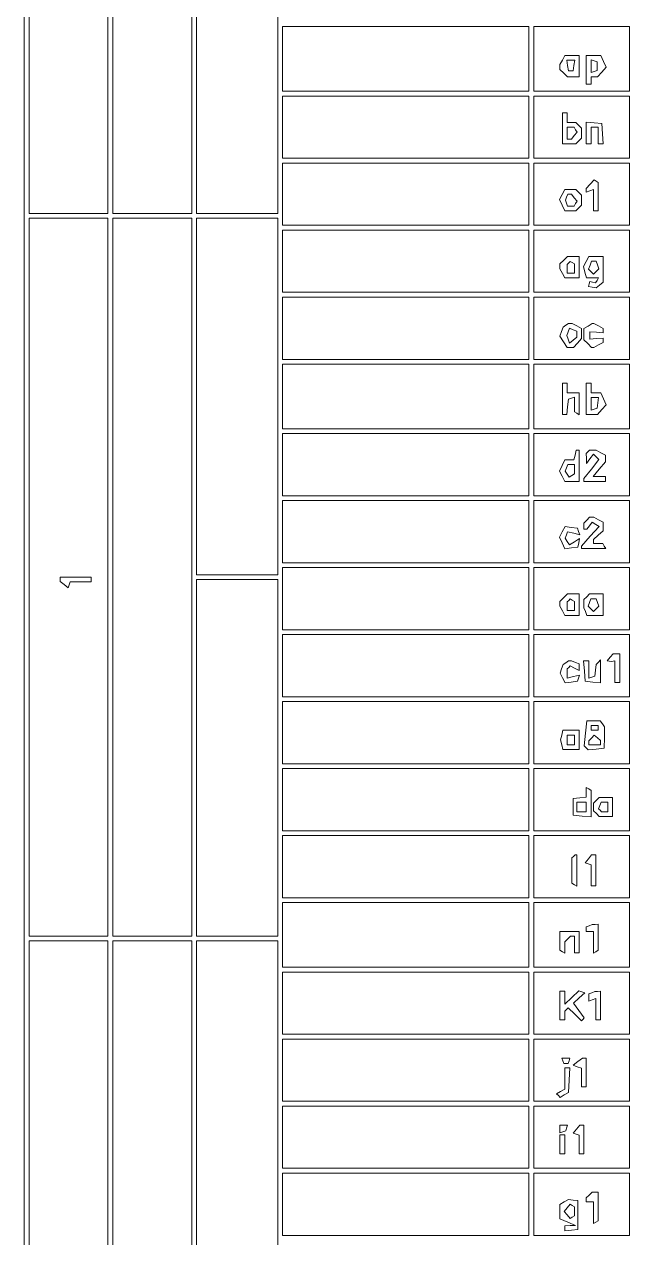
# Paper-space layout 'AN-06-DGE-026' of a CAD drawing. Header units: metres, sheet in millimetres. Extents: x 12 to 193, y 4 to 291.
# Drawn here: x 29.6 to 61.3, y 65.1 to 128.6 of the extents above; entities that cross this region are included whole.
import ezdxf

# ---------------------------------------------------------------- set-up
doc = ezdxf.new("R2010")
doc.units = ezdxf.units.M
doc.layers.add('DGE_CONTORNOS', color=7, linetype='Continuous', lineweight=0)
doc.layers.add('DGE_DATOS', color=7, linetype='Continuous', lineweight=0)

# ---------------------------------------------------------------- blocks, each defined once
blk = doc.blocks.new('LP_REF_DGE_MT_026')
at = {"layer": 'DGE_CONTORNOS'}
for points in [[(29.55, 147.493), (29.55, 25.344), (111.148, 25.344), (192.746, 25.344), (192.746, 147.493), (192.746, 269.642), (111.148, 269.642), (29.55, 269.642)], [(33.931, 137.481), (33.931, 118.708), (31.866, 118.708), (29.801, 118.708), (29.801, 137.481), (29.801, 156.254), (31.866, 156.254), (33.931, 156.254)], [(38.311, 137.481), (38.311, 118.708), (36.246, 118.708), (34.181, 118.708), (34.181, 137.481), (34.181, 156.254), (36.246, 156.254), (38.311, 156.254)], [(42.816, 137.481), (42.816, 118.708), (40.689, 118.708), (38.561, 118.708), (38.561, 137.481), (38.561, 156.254), (40.689, 156.254), (42.816, 156.254)], [(55.957, 126.78), (55.957, 125.09), (49.512, 125.09), (43.066, 125.09), (43.066, 126.78), (43.066, 128.47), (49.512, 128.47), (55.957, 128.47)], [(61.213, 126.78), (61.213, 125.09), (58.71, 125.09), (56.207, 125.09), (56.207, 126.78), (56.207, 128.47), (58.71, 128.47), (61.213, 128.47)], [(57.713, 126.726), (57.584, 126.484), (57.584, 126.359), (57.584, 126.235), (57.781, 126.038), (57.977, 125.841), (58.281, 125.841), (58.585, 125.841), (58.585, 126.405), (58.585, 126.968), (58.214, 126.968), (57.843, 126.968)], [(58.961, 126.217), (58.961, 125.466), (59.086, 125.466), (59.211, 125.466), (59.211, 125.654), (59.211, 125.841), (59.379, 125.841), (59.547, 125.841), (59.774, 126.092), (60.001, 126.343), (59.859, 126.655), (59.717, 126.968), (59.339, 126.968), (58.961, 126.968)], [(58.312, 126.436), (58.272, 126.154), (58.147, 126.154), (58.022, 126.154), (57.982, 126.436), (57.942, 126.717), (58.147, 126.717), (58.352, 126.717)], [(59.524, 126.405), (59.524, 126.175), (59.367, 126.123), (59.211, 126.071), (59.211, 126.405), (59.211, 126.738), (59.367, 126.686), (59.524, 126.634)], [(55.957, 123.213), (55.957, 121.586), (49.512, 121.586), (43.066, 121.586), (43.066, 123.213), (43.066, 124.84), (49.512, 124.84), (55.957, 124.84)], [(61.213, 123.213), (61.213, 121.586), (58.71, 121.586), (56.207, 121.586), (56.207, 123.213), (56.207, 124.84), (58.71, 124.84), (61.213, 124.84)], [(57.709, 123.151), (57.709, 122.337), (58.059, 122.337), (58.41, 122.337), (58.56, 122.487), (58.71, 122.637), (58.71, 122.9), (58.71, 123.163), (58.56, 123.313), (58.41, 123.463), (58.185, 123.463), (57.959, 123.463), (57.959, 123.714), (57.959, 123.964), (57.834, 123.964), (57.709, 123.964)], [(58.401, 123.082), (58.481, 122.952), (58.33, 122.77), (58.179, 122.587), (58.069, 122.587), (57.959, 122.587), (57.959, 122.9), (57.959, 123.213), (58.14, 123.213), (58.32, 123.213)], [(58.961, 122.908), (58.961, 122.337), (59.086, 122.337), (59.211, 122.337), (59.211, 122.775), (59.211, 123.213), (59.399, 123.213), (59.586, 123.213), (59.586, 122.775), (59.586, 122.337), (59.719, 122.337), (59.851, 122.337), (59.812, 122.869), (59.774, 123.401), (59.367, 123.44), (58.961, 123.479)], [(55.957, 119.709), (55.957, 118.082), (49.512, 118.082), (43.066, 118.082), (43.066, 119.709), (43.066, 121.336), (49.512, 121.336), (55.957, 121.336)], [(61.213, 119.709), (61.213, 118.082), (58.71, 118.082), (56.207, 118.082), (56.207, 119.709), (56.207, 121.336), (58.71, 121.336), (61.213, 121.336)], [(57.701, 119.693), (57.558, 119.427), (57.693, 119.13), (57.829, 118.833), (58.119, 118.833), (58.41, 118.833), (58.56, 118.983), (58.71, 119.133), (58.71, 119.396), (58.71, 119.659), (58.56, 119.809), (58.41, 119.959), (58.126, 119.959), (57.843, 119.959)], [(59.165, 120.228), (58.961, 120.002), (58.961, 119.905), (58.961, 119.807), (59.148, 119.879), (59.336, 119.951), (59.336, 119.392), (59.336, 118.833), (59.461, 118.833), (59.586, 118.833), (59.586, 119.576), (59.586, 120.32), (59.478, 120.387), (59.369, 120.454)], [(58.33, 119.527), (58.481, 119.344), (58.401, 119.214), (58.32, 119.083), (58.15, 119.083), (57.98, 119.083), (57.926, 119.24), (57.871, 119.396), (57.929, 119.552), (57.986, 119.709), (58.083, 119.709), (58.179, 119.709)], [(33.931, 99.684), (33.931, 80.911), (31.866, 80.911), (29.801, 80.911), (29.801, 99.684), (29.801, 118.457), (31.866, 118.457), (33.931, 118.457)], [(38.311, 99.684), (38.311, 80.911), (36.246, 80.911), (34.181, 80.911), (34.181, 99.684), (34.181, 118.457), (36.246, 118.457), (38.311, 118.457)], [(42.816, 109.133), (42.816, 99.81), (40.689, 99.81), (38.561, 99.81), (38.561, 109.133), (38.561, 118.457), (40.689, 118.457), (42.816, 118.457)], [(55.957, 116.205), (55.957, 114.578), (49.512, 114.578), (43.066, 114.578), (43.066, 116.205), (43.066, 117.832), (49.512, 117.832), (55.957, 117.832)], [(61.213, 116.205), (61.213, 114.578), (58.71, 114.578), (56.207, 114.578), (56.207, 116.205), (56.207, 117.832), (58.71, 117.832), (61.213, 117.832)], [(57.781, 116.258), (57.584, 116.062), (57.584, 115.937), (57.584, 115.813), (57.713, 115.571), (57.843, 115.328), (58.214, 115.328), (58.585, 115.328), (58.585, 115.892), (58.585, 116.455), (58.281, 116.455), (57.977, 116.455)], [(58.335, 115.822), (58.335, 115.579), (58.147, 115.579), (57.959, 115.579), (57.959, 115.808), (57.959, 116.038), (58.039, 116.118), (58.119, 116.198), (58.227, 116.131), (58.335, 116.065)], [(58.954, 116.193), (58.814, 115.931), (58.89, 115.63), (58.965, 115.328), (59.283, 115.328), (59.601, 115.328), (59.522, 115.2), (59.442, 115.072), (59.292, 115.106), (59.141, 115.141), (59.107, 115.016), (59.072, 114.89), (59.273, 114.849), (59.473, 114.807), (59.655, 114.958), (59.837, 115.109), (59.837, 115.782), (59.837, 116.455), (59.466, 116.455), (59.094, 116.455)], [(59.544, 116.008), (59.62, 115.812), (59.478, 115.671), (59.336, 115.529), (59.207, 115.658), (59.077, 115.787), (59.158, 115.996), (59.238, 116.205), (59.353, 116.205), (59.469, 116.205)], [(55.957, 112.7), (55.957, 111.073), (49.512, 111.073), (43.066, 111.073), (43.066, 112.7), (43.066, 114.327), (49.512, 114.327), (55.957, 114.327)], [(61.213, 112.7), (61.213, 111.073), (58.71, 111.073), (56.207, 111.073), (56.207, 112.7), (56.207, 114.327), (58.71, 114.327), (61.213, 114.327)], [(57.888, 112.855), (57.753, 112.763), (57.666, 112.526), (57.578, 112.29), (57.772, 111.994), (57.965, 111.699), (58.131, 111.699), (58.296, 111.699), (58.503, 111.928), (58.71, 112.157), (58.71, 112.424), (58.71, 112.691), (58.468, 112.821), (58.226, 112.951), (58.124, 112.949), (58.022, 112.947)], [(59.054, 112.815), (58.835, 112.688), (58.835, 112.39), (58.835, 112.092), (59.032, 111.896), (59.229, 111.699), (59.291, 111.699), (59.352, 111.699), (59.594, 111.829), (59.837, 111.958), (59.837, 112.071), (59.837, 112.184), (59.492, 112.161), (59.148, 112.137), (59.148, 112.325), (59.148, 112.513), (59.492, 112.489), (59.837, 112.465), (59.837, 112.578), (59.837, 112.691), (59.594, 112.821), (59.352, 112.951), (59.313, 112.947), (59.273, 112.943)], [(58.46, 112.389), (58.46, 112.23), (58.274, 112.076), (58.087, 111.921), (58.01, 112.123), (57.933, 112.325), (58.004, 112.51), (58.075, 112.696), (58.267, 112.622), (58.46, 112.548)], [(55.957, 109.133), (55.957, 107.444), (49.512, 107.444), (43.066, 107.444), (43.066, 109.133), (43.066, 110.823), (49.512, 110.823), (55.957, 110.823)], [(61.213, 109.133), (61.213, 107.444), (58.71, 107.444), (56.207, 107.444), (56.207, 109.133), (56.207, 110.823), (58.71, 110.823), (61.213, 110.823)], [(57.709, 109.008), (57.709, 108.195), (57.826, 108.195), (57.943, 108.195), (57.983, 108.592), (58.022, 108.989), (58.178, 109.04), (58.335, 109.092), (58.335, 108.713), (58.335, 108.335), (58.46, 108.257), (58.585, 108.18), (58.585, 108.751), (58.585, 109.321), (58.272, 109.321), (57.959, 109.321), (57.959, 109.571), (57.959, 109.822), (57.834, 109.822), (57.709, 109.822)], [(58.961, 109.008), (58.961, 108.195), (59.254, 108.195), (59.547, 108.195), (59.774, 108.446), (60.001, 108.696), (59.859, 109.009), (59.717, 109.321), (59.464, 109.321), (59.211, 109.321), (59.211, 109.571), (59.211, 109.822), (59.086, 109.822), (58.961, 109.822)], [(59.564, 108.799), (59.524, 108.527), (59.367, 108.476), (59.211, 108.424), (59.211, 108.748), (59.211, 109.071), (59.407, 109.071), (59.604, 109.071)], [(55.957, 105.567), (55.957, 103.94), (49.512, 103.94), (43.066, 103.94), (43.066, 105.567), (43.066, 107.194), (49.512, 107.194), (55.957, 107.194)], [(61.213, 105.567), (61.213, 103.94), (58.71, 103.94), (56.207, 103.94), (56.207, 105.567), (56.207, 107.194), (58.71, 107.194), (61.213, 107.194)], [(58.371, 106.067), (58.306, 105.817), (58.067, 105.817), (57.829, 105.817), (57.693, 105.52), (57.558, 105.223), (57.701, 104.957), (57.843, 104.69), (58.214, 104.69), (58.585, 104.69), (58.585, 105.504), (58.585, 106.317), (58.511, 106.317), (58.436, 106.317)], [(59.044, 106.234), (58.961, 106.151), (58.964, 105.89), (58.968, 105.629), (59.153, 105.873), (59.337, 106.116), (59.479, 105.975), (59.62, 105.833), (59.228, 105.338), (58.835, 104.842), (58.835, 104.766), (58.835, 104.69), (59.399, 104.69), (59.962, 104.69), (59.962, 104.816), (59.962, 104.941), (59.638, 104.941), (59.314, 104.941), (59.638, 105.326), (59.962, 105.711), (59.962, 105.885), (59.962, 106.058), (59.72, 106.188), (59.478, 106.317), (59.302, 106.317), (59.127, 106.317)], [(58.335, 105.324), (58.335, 105.081), (58.196, 104.995), (58.056, 104.909), (57.957, 105.07), (57.857, 105.231), (57.922, 105.399), (57.986, 105.567), (58.16, 105.567), (58.335, 105.567)], [(55.957, 102.062), (55.957, 100.435), (49.512, 100.435), (43.066, 100.435), (43.066, 102.062), (43.066, 103.689), (49.512, 103.689), (55.957, 103.689)], [(61.213, 102.062), (61.213, 100.435), (58.71, 100.435), (56.207, 100.435), (56.207, 102.062), (56.207, 103.689), (58.71, 103.689), (61.213, 103.689)], [(58.986, 102.663), (58.835, 102.513), (58.835, 102.35), (58.835, 102.187), (58.915, 102.187), (58.995, 102.187), (59.134, 102.373), (59.273, 102.558), (59.453, 102.445), (59.633, 102.332), (59.171, 101.821), (58.71, 101.311), (58.71, 101.248), (58.71, 101.186), (59.343, 101.186), (59.976, 101.186), (59.899, 101.311), (59.822, 101.437), (59.579, 101.437), (59.336, 101.437), (59.336, 101.542), (59.336, 101.648), (59.586, 101.875), (59.837, 102.101), (59.837, 102.328), (59.837, 102.554), (59.594, 102.684), (59.352, 102.813), (59.244, 102.813), (59.136, 102.813)], [(57.705, 102.054), (57.558, 101.78), (57.697, 101.475), (57.836, 101.17), (58.178, 101.209), (58.52, 101.249), (58.563, 101.476), (58.606, 101.702), (58.342, 101.538), (58.077, 101.374), (57.967, 101.55), (57.857, 101.727), (57.921, 101.894), (57.985, 102.06), (58.302, 101.981), (58.618, 101.902), (58.56, 102.076), (58.503, 102.25), (58.177, 102.289), (57.851, 102.328)], [(31.428, 99.575), (31.428, 99.465), (31.636, 99.293), (31.844, 99.121), (31.896, 99.278), (31.949, 99.434), (32.502, 99.434), (33.054, 99.434), (33.054, 99.559), (33.054, 99.684), (32.241, 99.684), (31.428, 99.684)], [(55.957, 98.558), (55.957, 96.931), (49.512, 96.931), (43.066, 96.931), (43.066, 98.558), (43.066, 100.185), (49.512, 100.185), (55.957, 100.185)], [(61.213, 98.558), (61.213, 96.931), (58.71, 96.931), (56.207, 96.931), (56.207, 98.558), (56.207, 100.185), (58.71, 100.185), (61.213, 100.185)], [(42.816, 90.235), (42.816, 80.911), (40.689, 80.911), (38.561, 80.911), (38.561, 90.235), (38.561, 99.559), (40.689, 99.559), (42.816, 99.559)], [(57.781, 98.612), (57.584, 98.415), (57.584, 98.291), (57.584, 98.166), (57.713, 97.924), (57.843, 97.682), (58.214, 97.682), (58.585, 97.682), (58.585, 98.245), (58.585, 98.808), (58.281, 98.808), (57.977, 98.808)], [(58.335, 98.175), (58.335, 97.932), (58.147, 97.932), (57.959, 97.932), (57.959, 98.162), (57.959, 98.391), (58.039, 98.471), (58.119, 98.551), (58.227, 98.485), (58.335, 98.418)], [(58.986, 98.658), (58.835, 98.508), (58.835, 98.293), (58.835, 98.078), (58.911, 97.88), (58.987, 97.682), (59.412, 97.682), (59.837, 97.682), (59.837, 98.245), (59.837, 98.808), (59.486, 98.808), (59.136, 98.808)], [(59.544, 98.362), (59.62, 98.166), (59.478, 98.024), (59.336, 97.882), (59.194, 98.024), (59.052, 98.166), (59.128, 98.362), (59.203, 98.558), (59.336, 98.558), (59.469, 98.558)], [(55.957, 95.054), (55.957, 93.427), (49.512, 93.427), (43.066, 93.427), (43.066, 95.054), (43.066, 96.681), (49.512, 96.681), (55.957, 96.681)], [(61.213, 95.054), (61.213, 93.427), (58.71, 93.427), (56.207, 93.427), (56.207, 95.054), (56.207, 96.681), (58.71, 96.681), (61.213, 96.681)], [(57.888, 95.208), (57.753, 95.116), (57.669, 94.888), (57.585, 94.66), (57.718, 94.411), (57.851, 94.163), (58.177, 94.201), (58.503, 94.24), (58.556, 94.402), (58.61, 94.564), (58.284, 94.482), (57.959, 94.401), (57.959, 94.644), (57.959, 94.887), (58.038, 94.966), (58.117, 95.045), (58.351, 94.92), (58.585, 94.795), (58.585, 94.973), (58.585, 95.152), (58.387, 95.228), (58.189, 95.304), (58.106, 95.302), (58.022, 95.3)], [(58.859, 94.772), (58.898, 94.24), (59.305, 94.201), (59.711, 94.162), (59.711, 94.758), (59.711, 95.354), (59.597, 95.235), (59.482, 95.116), (59.44, 94.813), (59.399, 94.51), (59.242, 94.459), (59.086, 94.407), (59.086, 94.856), (59.086, 95.304), (58.953, 95.304), (58.821, 95.304)], [(60.212, 95.492), (60.056, 95.304), (60.165, 95.289), (60.275, 95.274), (60.368, 95.289), (60.462, 95.304), (60.462, 94.741), (60.462, 94.178), (60.587, 94.178), (60.713, 94.178), (60.713, 94.929), (60.713, 95.679), (60.54, 95.679), (60.368, 95.679)], [(55.957, 91.549), (55.957, 89.922), (49.512, 89.922), (43.066, 89.922), (43.066, 91.549), (43.066, 93.176), (49.512, 93.176), (55.957, 93.176)], [(61.213, 91.549), (61.213, 89.922), (58.71, 89.922), (56.207, 89.922), (56.207, 91.549), (56.207, 93.176), (58.71, 93.176), (61.213, 93.176)], [(58.918, 91.522), (58.841, 90.868), (58.947, 90.762), (59.054, 90.655), (59.476, 90.696), (59.899, 90.736), (59.909, 91.299), (59.919, 91.862), (59.8, 92.019), (59.681, 92.175), (59.338, 92.175), (58.995, 92.175)], [(57.673, 91.424), (57.607, 91.174), (57.673, 90.924), (57.738, 90.673), (58.162, 90.673), (58.585, 90.673), (58.585, 91.174), (58.585, 91.675), (58.162, 91.675), (57.738, 91.675)], [(58.335, 91.174), (58.335, 90.924), (58.147, 90.924), (57.959, 90.924), (57.959, 91.174), (57.959, 91.424), (58.147, 91.424), (58.335, 91.424)], [(59.711, 91.033), (59.711, 90.924), (59.399, 90.924), (59.086, 90.924), (59.086, 91.024), (59.086, 91.124), (59.233, 91.271), (59.38, 91.418), (59.546, 91.281), (59.711, 91.143)], [(59.586, 91.8), (59.586, 91.675), (59.399, 91.675), (59.211, 91.675), (59.211, 91.8), (59.211, 91.925), (59.399, 91.925), (59.586, 91.925)], [(55.957, 88.045), (55.957, 86.418), (49.512, 86.418), (43.066, 86.418), (43.066, 88.045), (43.066, 89.672), (49.512, 89.672), (55.957, 89.672)], [(61.213, 88.045), (61.213, 86.418), (58.71, 86.418), (56.207, 86.418), (56.207, 88.045), (56.207, 89.672), (58.71, 89.672), (61.213, 89.672)], [(58.961, 88.436), (58.961, 88.187), (58.616, 88.147), (58.272, 88.108), (58.272, 87.67), (58.272, 87.232), (58.742, 87.193), (59.211, 87.154), (59.211, 87.842), (59.211, 88.531), (59.086, 88.608), (58.961, 88.686)], [(58.961, 87.67), (58.961, 87.419), (58.71, 87.419), (58.46, 87.419), (58.46, 87.67), (58.46, 87.92), (58.71, 87.92), (58.961, 87.92)], [(59.486, 88.02), (59.336, 87.87), (59.336, 87.67), (59.336, 87.469), (59.486, 87.319), (59.636, 87.169), (59.987, 87.169), (60.337, 87.169), (60.337, 87.67), (60.337, 88.17), (59.987, 88.17), (59.636, 88.17)], [(60.087, 87.67), (60.087, 87.419), (59.92, 87.419), (59.753, 87.419), (59.678, 87.494), (59.604, 87.569), (59.671, 87.744), (59.738, 87.92), (59.913, 87.92), (60.087, 87.92)], [(55.957, 84.541), (55.957, 82.914), (49.512, 82.914), (43.066, 82.914), (43.066, 84.541), (43.066, 86.168), (49.512, 86.168), (55.957, 86.168)], [(61.213, 84.541), (61.213, 82.914), (58.71, 82.914), (56.207, 82.914), (56.207, 84.541), (56.207, 86.168), (58.71, 86.168), (61.213, 86.168)], [(58.293, 85.083), (58.21, 85), (58.21, 84.34), (58.21, 83.68), (58.335, 83.602), (58.46, 83.525), (58.46, 84.346), (58.46, 85.167), (58.418, 85.167), (58.376, 85.167)], [(59.07, 84.959), (58.898, 84.75), (59.054, 84.698), (59.211, 84.645), (59.211, 84.092), (59.211, 83.54), (59.336, 83.54), (59.461, 83.54), (59.461, 84.353), (59.461, 85.167), (59.351, 85.167), (59.241, 85.167)], [(55.957, 80.974), (55.957, 79.284), (49.512, 79.284), (43.066, 79.284), (43.066, 80.974), (43.066, 82.664), (49.512, 82.664), (55.957, 82.664)], [(61.213, 80.974), (61.213, 79.284), (58.71, 79.284), (56.207, 79.284), (56.207, 80.974), (56.207, 82.664), (58.71, 82.664), (61.213, 82.664)], [(59.117, 81.454), (58.961, 81.391), (58.961, 81.276), (58.961, 81.162), (59.148, 81.162), (59.336, 81.162), (59.336, 80.591), (59.336, 80.021), (59.461, 80.098), (59.586, 80.175), (59.586, 80.856), (59.586, 81.537), (59.43, 81.527), (59.273, 81.517)], [(33.931, 61.888), (33.931, 43.115), (31.866, 43.115), (29.801, 43.115), (29.801, 61.888), (29.801, 80.661), (31.866, 80.661), (33.931, 80.661)], [(38.311, 61.888), (38.311, 43.115), (36.246, 43.115), (34.181, 43.115), (34.181, 61.888), (34.181, 80.661), (36.246, 80.661), (38.311, 80.661)], [(42.816, 71.337), (42.816, 62.013), (40.689, 62.013), (38.561, 62.013), (38.561, 71.337), (38.561, 80.661), (40.689, 80.661), (42.816, 80.661)], [(57.584, 80.669), (57.584, 80.175), (57.709, 80.098), (57.834, 80.021), (57.834, 80.316), (57.834, 80.611), (57.984, 80.761), (58.135, 80.911), (58.235, 80.911), (58.335, 80.911), (58.335, 80.473), (58.335, 80.035), (58.46, 80.035), (58.585, 80.035), (58.585, 80.599), (58.585, 81.162), (58.084, 81.162), (57.584, 81.162)], [(55.957, 77.407), (55.957, 75.78), (49.512, 75.78), (43.066, 75.78), (43.066, 77.407), (43.066, 79.034), (49.512, 79.034), (55.957, 79.034)], [(61.213, 77.407), (61.213, 75.78), (58.71, 75.78), (56.207, 75.78), (56.207, 77.407), (56.207, 79.034), (58.71, 79.034), (61.213, 79.034)], [(57.584, 77.282), (57.584, 76.531), (57.709, 76.531), (57.834, 76.531), (57.834, 76.761), (57.834, 76.99), (57.919, 77.075), (58.005, 77.16), (58.356, 76.824), (58.708, 76.487), (58.783, 76.562), (58.857, 76.637), (58.573, 77.022), (58.288, 77.407), (58.582, 77.682), (58.877, 77.956), (58.721, 78.008), (58.565, 78.06), (58.2, 77.71), (57.834, 77.36), (57.834, 77.697), (57.834, 78.033), (57.709, 78.033), (57.584, 78.033)], [(59.242, 77.95), (59.086, 77.887), (59.086, 77.696), (59.086, 77.506), (59.273, 77.578), (59.461, 77.65), (59.461, 77.09), (59.461, 76.531), (59.586, 76.531), (59.711, 76.531), (59.711, 77.282), (59.711, 78.033), (59.555, 78.023), (59.399, 78.013)], [(55.957, 73.903), (55.957, 72.276), (49.512, 72.276), (43.066, 72.276), (43.066, 73.903), (43.066, 75.53), (49.512, 75.53), (55.957, 75.53)], [(61.213, 73.903), (61.213, 72.276), (58.71, 72.276), (56.207, 72.276), (56.207, 73.903), (56.207, 75.53), (58.71, 75.53), (61.213, 75.53)], [(57.733, 74.394), (57.778, 74.26), (57.897, 74.26), (58.016, 74.26), (58.06, 74.394), (58.105, 74.529), (57.897, 74.529), (57.688, 74.529)], [(58.515, 74.35), (58.272, 74.171), (58.491, 74.086), (58.71, 74.001), (58.71, 73.514), (58.71, 73.027), (58.835, 73.027), (58.961, 73.027), (58.961, 73.778), (58.961, 74.529), (58.859, 74.529), (58.758, 74.529)], [(57.834, 73.471), (57.834, 72.914), (57.616, 72.792), (57.398, 72.67), (57.497, 72.571), (57.596, 72.472), (57.809, 72.606), (58.022, 72.74), (58.06, 73.384), (58.098, 74.028), (57.966, 74.028), (57.834, 74.028)], [(55.957, 70.399), (55.957, 68.772), (49.512, 68.772), (43.066, 68.772), (43.066, 70.399), (43.066, 72.026), (49.512, 72.026), (55.957, 72.026)], [(61.213, 70.399), (61.213, 68.772), (58.71, 68.772), (56.207, 68.772), (56.207, 70.399), (56.207, 72.026), (58.71, 72.026), (61.213, 72.026)], [(57.584, 70.826), (57.584, 70.628), (57.732, 70.678), (57.881, 70.727), (57.931, 70.876), (57.98, 71.024), (57.782, 71.024), (57.584, 71.024)], [(57.584, 70.023), (57.584, 69.523), (57.709, 69.523), (57.834, 69.523), (57.834, 70.023), (57.834, 70.524), (57.709, 70.524), (57.584, 70.524)], [(58.444, 70.816), (58.272, 70.608), (58.429, 70.556), (58.585, 70.503), (58.585, 70.013), (58.585, 69.523), (58.71, 69.523), (58.835, 69.523), (58.835, 70.273), (58.835, 71.024), (58.726, 71.024), (58.616, 71.024)], [(55.957, 66.894), (55.957, 65.267), (49.512, 65.267), (43.066, 65.267), (43.066, 66.894), (43.066, 68.521), (49.512, 68.521), (55.957, 68.521)], [(61.213, 66.894), (61.213, 65.267), (58.71, 65.267), (56.207, 65.267), (56.207, 66.894), (56.207, 68.521), (58.71, 68.521), (61.213, 68.521)], [(59.111, 67.37), (58.961, 67.22), (58.961, 67.12), (58.961, 67.019), (59.148, 67.019), (59.336, 67.019), (59.336, 66.449), (59.336, 65.878), (59.461, 65.956), (59.586, 66.033), (59.586, 66.777), (59.586, 67.52), (59.424, 67.52), (59.261, 67.52)], [(57.803, 67.012), (57.584, 66.882), (57.584, 66.507), (57.584, 66.131), (57.991, 65.955), (58.397, 65.778), (58.116, 65.773), (57.834, 65.768), (57.834, 65.634), (57.834, 65.501), (58.178, 65.541), (58.522, 65.58), (58.522, 66.331), (58.522, 67.082), (58.272, 67.112), (58.022, 67.142)], [(58.335, 66.519), (58.335, 66.283), (58.224, 66.215), (58.113, 66.146), (57.958, 66.332), (57.804, 66.519), (57.958, 66.705), (58.113, 66.892), (58.224, 66.823), (58.335, 66.754)]]:
    blk.add_lwpolyline(points, close=True, dxfattribs=at)

psp = doc.layouts.new('AN-06-DGE-026')

# ---------------------------------------------------------------- block references
at = {"layer": 'DGE_DATOS'}
psp.add_blockref('LP_REF_DGE_MT_026', (0, 0), dxfattribs=at)

doc.saveas('drawing.dxf')
